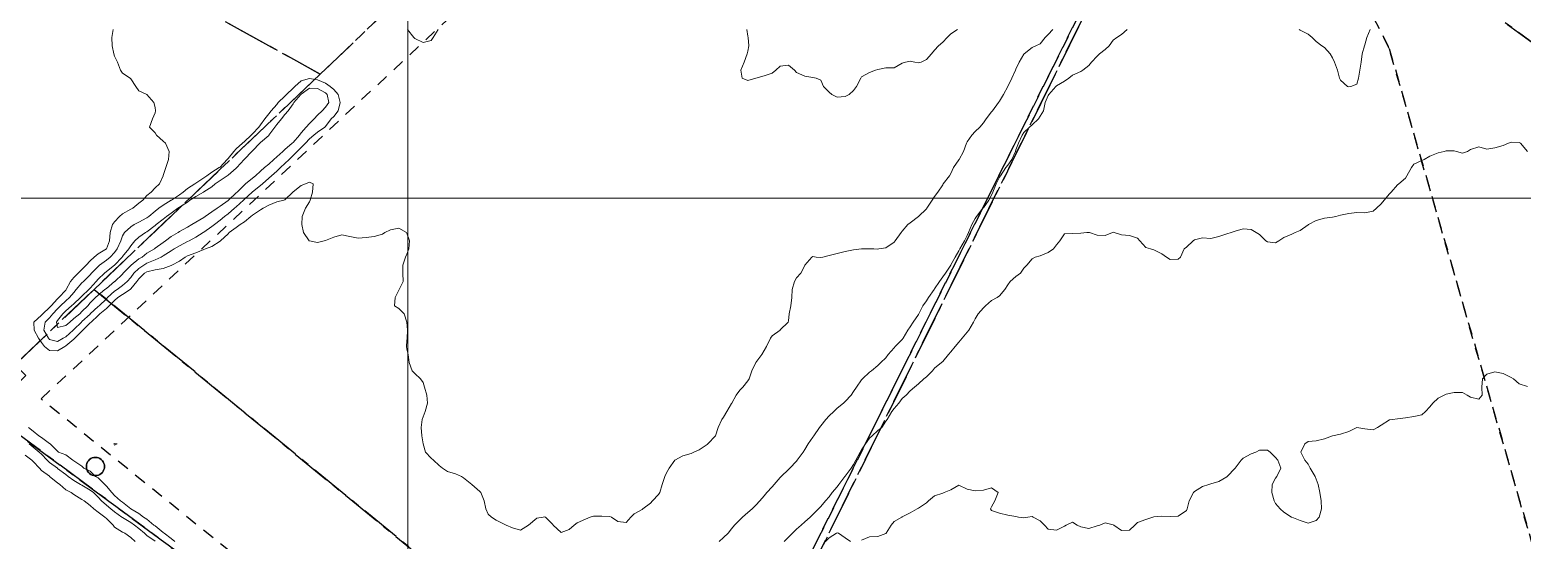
# Model space of a CAD drawing. Header units: centimetres. Extents: x 0 to 642158, y -847 to 649707.
# Drawn here: x 615843.5 to 615935.4, y 620066.3 to 620097.7 of the extents above; entities that cross this region are included whole.
import ezdxf

# ---------------------------------------------------------------- set-up
doc = ezdxf.new("R2010")
doc.units = ezdxf.units.CM
doc.header["$MEASUREMENT"] = 0
doc.linetypes.add('CENTERX2', pattern=[4, 2.5, -0.5, 0.5, -0.5])
doc.linetypes.add('JIS_02_0.7', pattern=[1.35, 0.75, -0.6])
for name, color, linetype, lineweight in [('MEV_grille', 254, 'Continuous', 9), ('WAL_parcellaire agricole', 7, 'JIS_02_0.7', 25), ('WAL_topographie 0.5', 253, 'Continuous', 20)]:
    doc.layers.add(name, color=color, linetype=linetype, lineweight=lineweight)
doc.layers.add('SPW_parcellaire cadastral', color=7, linetype='CENTERX2', lineweight=25, true_color=0xff0542)

# ---------------------------------------------------------------- blocks, each defined once
blk = doc.blocks.new('*U114')
at = {"layer": 'MEV_grille', "transparency": 33554687}
blk.add_lwpolyline([(-1338.461, 0), (1338.461, 0)], dxfattribs=at)
blk = doc.blocks.new('*U115')
at = {"layer": 'MEV_grille', "color": 0, "linetype": 'ByBlock', "lineweight": -2, "transparency": 16777216}
blk.add_blockref('*U114', (0, -2300), dxfattribs=at)
blk = doc.blocks.new('*U112')
at = {"layer": 'MEV_grille', "transparency": 33554687}
blk.add_lwpolyline([(0, 1825.476), (0, -1825.476)], dxfattribs=at)
blk = doc.blocks.new('*U113')
at = {"layer": 'MEV_grille', "color": 0, "linetype": 'ByBlock', "lineweight": -2, "transparency": 16777216}
blk.add_blockref('*U112', (500, 0), dxfattribs=at)

msp = doc.modelspace()

# ---------------------------------------------------------------- linework, layer by layer
at = {"layer": 'SPW_parcellaire cadastral'}
for points in [[(615915.182, 620112.256), (615929.465, 620143.854), (615953.145, 620127.255), (615956.854, 620124.661), (615952.659, 620109.059), (615946.888, 620088.993), (615915.182, 620112.256)], [(615825.574, 620117.78), (615834.025, 620114.515), (615835.057, 620116.682), (615835.591, 620117.598), (615866.347, 620099.698), (615861.422, 620095.011), (615831.925, 620111.264), (615818.414, 620116.291), (615812.541, 620118.112), (615804.524, 620121.278), (615804.624, 620121.811), (615801.557, 620122.877), (615800.8, 620120.965), (615798.334, 620121.903), (615800.476, 620127.369), (615802.824, 620126.51), (615815.641, 620121.795), (615825.574, 620117.78)], [(615915.182, 620112.256), (615891.43, 620064.089), (615881.571, 620053.877), (615847.499, 620081.761), (615861.422, 620095.011), (615866.347, 620099.698), (615895.058, 620127.02), (615915.182, 620112.256)], [(615847.499, 620081.761), (615842.64, 620077.138), (615841.898, 620077.895), (615840.678, 620076.705), (615841.408, 620075.964), (615840.187, 620074.803), (615811.311, 620097.399), (615818.414, 620116.291), (615831.925, 620111.264), (615861.422, 620095.011), (615847.499, 620081.761)], [(615915.182, 620112.256), (615946.888, 620088.993), (615965.691, 620075.456), (615935.763, 620024.967), (615931.384, 620017.584), (615921.306, 620023.56), (615924.419, 620028.984), (615913.616, 620035.125), (615903.008, 620016.753), (615901.237, 620014.262), (615896.22, 620018.627), (615893.903, 620015.366), (615884.68, 620023.608), (615867.384, 620038.968), (615876.349, 620048.053), (615881.571, 620053.877), (615891.43, 620064.089), (615915.182, 620112.256)], [(615793.634, 620109.906), (615805.943, 620101.528), (615808.841, 620099.181), (615811.311, 620097.399), (615840.187, 620074.803), (615876.349, 620048.053), (615867.384, 620038.968), (615849.2, 620021.048), (615835.406, 620028.781), (615821.916, 620038.47), (615812.391, 620049.477), (615799.27, 620069.426), (615791.026, 620089.491), (615791.399, 620094.881), (615792.916, 620110.394), (615793.634, 620109.906)], [(615881.571, 620053.877), (615876.349, 620048.053), (615840.187, 620074.803), (615841.408, 620075.964), (615842.079, 620075.275), (615843.298, 620076.465), (615842.64, 620077.138), (615847.499, 620081.761), (615881.571, 620053.877)], [(615847.482, 620070.304), (615847.387, 620070.33), (615847.299, 620070.371), (615847.219, 620070.427), (615847.15, 620070.496), (615847.094, 620070.576), (615847.053, 620070.664), (615847.027, 620070.759), (615847.019, 620070.856), (615847.027, 620070.953), (615847.053, 620071.047), (615847.094, 620071.136), (615847.15, 620071.216), (615847.219, 620071.285), (615847.299, 620071.341), (615847.387, 620071.382), (615847.482, 620071.407), (615847.579, 620071.416), (615847.676, 620071.407), (615847.77, 620071.382), (615847.859, 620071.341), (615847.939, 620071.285), (615848.008, 620071.216), (615848.064, 620071.136), (615848.105, 620071.047), (615848.13, 620070.953), (615848.139, 620070.856), (615848.13, 620070.759), (615848.105, 620070.664), (615848.064, 620070.576), (615848.008, 620070.496), (615847.939, 620070.427), (615847.859, 620070.371), (615847.77, 620070.33), (615847.676, 620070.304), (615847.579, 620070.296), (615847.482, 620070.304)], [(615847.482, 620070.304), (615847.579, 620070.296), (615847.676, 620070.304), (615847.77, 620070.33), (615847.859, 620070.371), (615847.939, 620070.427), (615848.008, 620070.496), (615848.064, 620070.576), (615848.105, 620070.664), (615848.13, 620070.759), (615848.139, 620070.856), (615848.13, 620070.953), (615848.105, 620071.047), (615848.064, 620071.136), (615848.008, 620071.216), (615847.939, 620071.285), (615847.859, 620071.341), (615847.77, 620071.382), (615847.676, 620071.407), (615847.579, 620071.416), (615847.482, 620071.407), (615847.387, 620071.382), (615847.299, 620071.341), (615847.219, 620071.285), (615847.15, 620071.216), (615847.094, 620071.136), (615847.053, 620071.047), (615847.027, 620070.953), (615847.019, 620070.856), (615847.027, 620070.759), (615847.053, 620070.664), (615847.094, 620070.576), (615847.15, 620070.496), (615847.219, 620070.427), (615847.299, 620070.371), (615847.387, 620070.33), (615847.482, 620070.304)]]:
    msp.add_lwpolyline(points, dxfattribs=at)
at = {"layer": 'WAL_parcellaire agricole'}
for points in [[(616150.914, 620359.078), (615936.082, 620036.976), (615932.582, 620039.176), (615940.259, 620051.484), (615927.245, 620096.578), (615917.1, 620116.655)], [(615876.881, 620048.669), (615844.229, 620075.015), (615902.372, 620129.271), (615918.869, 620120.207), (615917.1, 620116.655), (615890.563, 620063.375), (615876.881, 620048.669)], [(615940.259, 620051.484), (615932.582, 620039.176), (615917.581, 620048.874), (615911.899, 620041.34), (615912.03, 620035.53), (615902.585, 620017.472), (615905.185, 620015.173), (615900.586, 620009.872), (615867.983, 620038.768), (615876.881, 620048.669), (615890.563, 620063.375), (615917.1, 620116.655), (615927.245, 620096.578), (615940.259, 620051.484)]]:
    msp.add_lwpolyline(points, dxfattribs=at)
at = {"layer": 'WAL_topographie 0.5'}
for points in [[(615848.679, 620097.75), (615848.596, 620097.25), (615848.611, 620096.75), (615848.703, 620096.25), (615848.75, 620096.114), (615848.941, 620095.75), (615849.12, 620095.25), (615849.25, 620095.055), (615849.708, 620094.75), (615849.75, 620094.712), (615850.066, 620094.25), (615850.25, 620093.981), (615850.75, 620093.75), (615850.75, 620093.75), (615851.182, 620093.25), (615851.25, 620092.95), (615851.27, 620092.75), (615851.25, 620092.625), (615851.092, 620092.25), (615850.909, 620091.75), (615851.25, 620091.393), (615851.329, 620091.25), (615851.75, 620090.878), (615851.884, 620090.75), (615852.127, 620090.25), (615852.077, 620089.75), (615851.912, 620089.25), (615851.75, 620088.769), (615851.745, 620088.75), (615851.518, 620088.25), (615851.25, 620088.018), (615851.005, 620087.75), (615850.75, 620087.541), (615850.498, 620087.25), (615850.25, 620087.055), (615849.885, 620086.75), (615849.75, 620086.685), (615849.25, 620086.402), (615849.06, 620086.25), (615848.75, 620085.922), (615848.631, 620085.75), (615848.488, 620085.25), (615848.441, 620084.75), (615848.254, 620084.25), (615848.25, 620084.245), (615847.75, 620083.943), (615847.502, 620083.75), (615847.25, 620083.525), (615847, 620083.25), (615846.75, 620082.985), (615846.505, 620082.75), (615846.25, 620082.498), (615846.05, 620082.25), (615845.782, 620081.75), (615845.75, 620081.71), (615845.32, 620081.25), (615845.25, 620081.187), (615844.852, 620080.75), (615844.75, 620080.637), (615844.33, 620080.25), (615844.25, 620080.177), (615843.781, 620079.75), (615843.811, 620079.25), (615844.075, 620078.75), (615844.25, 620078.489), (615844.437, 620078.25), (615844.75, 620077.997), (615845.25, 620077.972), (615845.697, 620078.25), (615845.75, 620078.282), (615846.25, 620078.69), (615846.318, 620078.75), (615846.75, 620079.187), (615846.81, 620079.25), (615847.25, 620079.693), (615847.307, 620079.75), (615847.75, 620080.16), (615847.853, 620080.25), (615848.25, 620080.578), (615848.429, 620080.75), (615848.75, 620081.078), (615848.959, 620081.25), (615849.25, 620081.434), (615849.709, 620081.75), (615849.75, 620081.784), (615850.128, 620082.25), (615850.25, 620082.416), (615850.597, 620082.75), (615850.75, 620082.846), (615851.25, 620082.958), (615851.75, 620083.038), (615852.25, 620083.229), (615852.286, 620083.25), (615852.75, 620083.499), (615853.113, 620083.75), (615853.25, 620083.821), (615853.75, 620084.001), (615854.25, 620084.207), (615854.351, 620084.25), (615854.75, 620084.407), (615855.25, 620084.722), (615855.283, 620084.75), (615855.75, 620085.171), (615855.82, 620085.25), (615856.25, 620085.574), (615856.498, 620085.75), (615856.75, 620085.922), (615857.142, 620086.25), (615857.25, 620086.335), (615857.75, 620086.662), (615857.906, 620086.75), (615858.25, 620086.941), (615858.75, 620087.148), (615859.178, 620087.25), (615859.25, 620087.273), (615859.734, 620087.75), (615859.75, 620087.766), (615860.25, 620088.155), (615860.517, 620088.25), (615860.75, 620088.353), (615860.983, 620088.25), (615860.937, 620087.75), (615860.804, 620087.25), (615860.75, 620087.153), (615860.514, 620086.75), (615860.302, 620086.25), (615860.278, 620085.75), (615860.394, 620085.25), (615860.734, 620084.75), (615860.75, 620084.74), (615861.25, 620084.646), (615861.667, 620084.75), (615861.75, 620084.77), (615862.25, 620084.972), (615862.75, 620085.11), (615863.25, 620085.011), (615863.75, 620084.909), (615864.25, 620084.947), (615864.75, 620085.015), (615865.25, 620085.157), (615865.406, 620085.25), (615865.75, 620085.427), (615866.25, 620085.516), (615866.722, 620085.25), (615866.75, 620085.214), (615866.921, 620084.75), (615866.879, 620084.25), (615866.75, 620083.929), (615866.674, 620083.75), (615866.5, 620083.25), (615866.5, 620082.75), (615866.528, 620082.25), (615866.279, 620081.75), (615866.25, 620081.704), (615866.033, 620081.25), (615866, 620080.75), (615866.25, 620080.573), (615866.594, 620080.25), (615866.75, 620079.75), (615866.75, 620079.75), (615866.792, 620079.25), (615866.771, 620078.75), (615866.75, 620078.583), (615866.723, 620078.25), (615866.75, 620078.083), (615866.83, 620077.75), (615866.902, 620077.25), (615867.074, 620076.75), (615867.25, 620076.592), (615867.601, 620076.25), (615867.75, 620076.038), (615867.839, 620075.75), (615867.99, 620075.25), (615868.017, 620074.75), (615867.877, 620074.25), (615867.75, 620073.925), (615867.701, 620073.75), (615867.633, 620073.25), (615867.677, 620072.75), (615867.75, 620072.25), (615867.75, 620072.25), (615867.905, 620071.75), (615868.25, 620071.38), (615868.385, 620071.25), (615868.75, 620070.911), (615868.946, 620070.75), (615869.25, 620070.556), (615869.75, 620070.398), (615870.113, 620070.25), (615870.25, 620070.171), (615870.75, 620069.75), (615870.75, 620069.75), (615871.25, 620069.31), (615871.302, 620069.25), (615871.514, 620068.75), (615871.621, 620068.25), (615871.75, 620067.929), (615871.958, 620067.75), (615872.25, 620067.555), (615872.75, 620067.302), (615872.875, 620067.25), (615873.25, 620067.077), (615873.75, 620066.946), (615874.25, 620067.25), (615874.25, 620067.25), (615874.75, 620067.67), (615875.15, 620067.75), (615875.25, 620067.767), (615875.281, 620067.75), (615875.75, 620067.281), (615875.772, 620067.25), (615876.25, 620066.792), (615876.75, 620066.975), (615877.055, 620067.25), (615877.25, 620067.402), (615877.75, 620067.625), (615878.05, 620067.75), (615878.25, 620067.803), (615878.75, 620067.8), (615879.25, 620067.774), (615879.361, 620067.75), (615879.75, 620067.481), (615880.25, 620067.404), (615880.55, 620067.75), (615880.75, 620067.95), (615881.25, 620068.219), (615881.286, 620068.25), (615881.75, 620068.611), (615881.885, 620068.75), (615882.25, 620069.136), (615882.321, 620069.25), (615882.484, 620069.75), (615882.632, 620070.25), (615882.75, 620070.472), (615882.901, 620070.75), (615883.25, 620071.25), (615883.25, 620071.25), (615883.75, 620071.507), (615884.25, 620071.662), (615884.425, 620071.75), (615884.75, 620071.894), (615885.25, 620072.204), (615885.294, 620072.25), (615885.75, 620072.741), (615885.755, 620072.75), (615885.915, 620073.25), (615886.157, 620073.75), (615886.25, 620073.9), (615886.466, 620074.25), (615886.75, 620074.739), (615886.758, 620074.75), (615887.037, 620075.25), (615887.25, 620075.553), (615887.433, 620075.75), (615887.75, 620076.121), (615887.833, 620076.25), (615888.004, 620076.75), (615888.236, 620077.25), (615888.25, 620077.269), (615888.621, 620077.75), (615888.75, 620078), (615888.897, 620078.25), (615889.139, 620078.75), (615889.25, 620078.893), (615889.734, 620079.25), (615889.75, 620079.264), (615890.236, 620079.75), (615890.25, 620079.821), (615890.301, 620080.25), (615890.389, 620080.75), (615890.461, 620081.25), (615890.474, 620081.75), (615890.62, 620082.25), (615890.75, 620082.464), (615891.017, 620082.75), (615891.25, 620083.227), (615891.267, 620083.25), (615891.691, 620083.75), (615891.75, 620083.787), (615891.95, 620083.75), (615892.25, 620083.714), (615892.357, 620083.75), (615892.75, 620083.843), (615893.25, 620083.97), (615893.75, 620084.092), (615894.25, 620084.198), (615894.75, 620084.25), (615894.75, 620084.25), (615895.25, 620084.259), (615895.5, 620084.25), (615895.75, 620084.241), (615895.821, 620084.25), (615896.25, 620084.317), (615896.75, 620084.655), (615896.826, 620084.75), (615897.189, 620085.25), (615897.25, 620085.331), (615897.61, 620085.75), (615897.75, 620085.857), (615898.25, 620086.242), (615898.257, 620086.25), (615898.75, 620086.724), (615898.77, 620086.75), (615899.098, 620087.25), (615899.25, 620087.477), (615899.444, 620087.75), (615899.75, 620088.202), (615899.784, 620088.25), (615900.157, 620088.75), (615900.25, 620088.898), (615900.42, 620089.25), (615900.75, 620089.733), (615900.761, 620089.75), (615901.026, 620090.25), (615901.204, 620090.75), (615901.25, 620090.836), (615901.536, 620091.25), (615901.75, 620091.483), (615902.026, 620091.75), (615902.25, 620092.009), (615902.431, 620092.25), (615902.75, 620092.679), (615902.813, 620092.75), (615903.182, 620093.25), (615903.25, 620093.333), (615903.5, 620093.75), (615903.75, 620094.242), (615903.754, 620094.25), (615904.004, 620094.75), (615904.224, 620095.25), (615904.25, 620095.317), (615904.457, 620095.75), (615904.75, 620096.232), (615904.765, 620096.25), (615905.25, 620096.642), (615905.487, 620096.75), (615905.75, 620096.873), (615906.058, 620097.25), (615906.25, 620097.434), (615906.525, 620097.75)], [(615866.793, 620097.75), (615867.185, 620097.25), (615867.25, 620097.189), (615867.75, 620096.945), (615868.25, 620097.078), (615868.379, 620097.25), (615868.686, 620097.75)], [(615885.992, 620066.25), (615886.25, 620066.481), (615886.531, 620066.75), (615886.75, 620067.019), (615886.935, 620067.25), (615887.25, 620067.586), (615887.417, 620067.75), (615887.75, 620068.024), (615888.012, 620068.25), (615888.25, 620068.474), (615888.484, 620068.75), (615888.75, 620069.054), (615888.917, 620069.25), (615889.25, 620069.615), (615889.368, 620069.75), (615889.75, 620070.189), (615889.811, 620070.25), (615890.25, 620070.667), (615890.33, 620070.75), (615890.75, 620071.18), (615890.792, 620071.25), (615891.146, 620071.75), (615891.25, 620071.908), (615891.471, 620072.25), (615891.75, 620072.665), (615891.81, 620072.75), (615892.162, 620073.25), (615892.25, 620073.368), (615892.559, 620073.75), (615892.75, 620073.974), (615893.044, 620074.25), (615893.25, 620074.44), (615893.638, 620074.75), (615893.75, 620074.853), (615894.106, 620075.25), (615894.25, 620075.483), (615894.436, 620075.75), (615894.75, 620076.185), (615894.816, 620076.25), (615895.25, 620076.664), (615895.362, 620076.75), (615895.75, 620077.072), (615895.948, 620077.25), (615896.25, 620077.546), (615896.381, 620077.75), (615896.75, 620078.169), (615896.816, 620078.25), (615897.25, 620078.666), (615897.31, 620078.75), (615897.607, 620079.25), (615897.75, 620079.445), (615897.922, 620079.75), (615898.25, 620080.205), (615898.272, 620080.25), (615898.528, 620080.75), (615898.75, 620081.053), (615898.881, 620081.25), (615899.22, 620081.75), (615899.25, 620081.793), (615899.548, 620082.25), (615899.75, 620082.527), (615899.92, 620082.75), (615900.24, 620083.25), (615900.25, 620083.265), (615900.508, 620083.75), (615900.75, 620084.136), (615900.812, 620084.25), (615901.083, 620084.75), (615901.25, 620085.077), (615901.332, 620085.25), (615901.547, 620085.75), (615901.75, 620086.123), (615901.836, 620086.25), (615902.226, 620086.75), (615902.25, 620086.781), (615902.59, 620087.25), (615902.75, 620087.555), (615902.845, 620087.75), (615903.043, 620088.25), (615903.25, 620088.656), (615903.302, 620088.75), (615903.637, 620089.25), (615903.75, 620089.4), (615904.001, 620089.75), (615904.222, 620090.25), (615904.25, 620090.34), (615904.406, 620090.75), (615904.643, 620091.25), (615904.75, 620091.411), (615905.085, 620091.75), (615905.25, 620091.886), (615905.646, 620092.25), (615905.75, 620092.417), (615905.956, 620092.75), (615906.065, 620093.25), (615906.25, 620093.696), (615906.273, 620093.75), (615906.712, 620094.25), (615906.75, 620094.285), (615907.25, 620094.565), (615907.514, 620094.75), (615907.75, 620094.949), (615908.25, 620095.172), (615908.384, 620095.25), (615908.75, 620095.543), (615908.913, 620095.75), (615909.25, 620096.12), (615909.412, 620096.25), (615909.75, 620096.528), (615910, 620096.75), (615910.25, 620097.1), (615910.471, 620097.25), (615910.75, 620097.444), (615911.116, 620097.75)], [(615887.683, 620097.75), (615887.75, 620097.35), (615887.77, 620097.25), (615887.811, 620096.75), (615887.75, 620096.417), (615887.71, 620096.25), (615887.531, 620095.75), (615887.321, 620095.25), (615887.393, 620094.75), (615887.75, 620094.611), (615888.25, 620094.75), (615888.25, 620094.75), (615888.75, 620094.907), (615889.25, 620095.065), (615889.468, 620095.25), (615889.75, 620095.494), (615890.25, 620095.558), (615890.622, 620095.25), (615890.75, 620095.107), (615891.25, 620094.882), (615891.75, 620094.797), (615891.964, 620094.75), (615892.25, 620094.625), (615892.417, 620094.25), (615892.75, 620093.897), (615892.923, 620093.75), (615893.25, 620093.597), (615893.75, 620093.628), (615893.979, 620093.75), (615894.25, 620093.991), (615894.45, 620094.25), (615894.713, 620094.75), (615894.75, 620094.833), (615895.25, 620095.096), (615895.614, 620095.25), (615895.75, 620095.281), (615896.25, 620095.397), (615896.75, 620095.391), (615897.25, 620095.673), (615897.45, 620095.75), (615897.75, 620095.811), (615898.031, 620095.75), (615898.25, 620095.692), (615898.417, 620095.75), (615898.75, 620095.899), (615899.061, 620096.25), (615899.25, 620096.472), (615899.486, 620096.75), (615899.75, 620096.976), (615900.033, 620097.25), (615900.25, 620097.491), (615900.65, 620097.75)], [(615921.687, 620097.75), (615921.75, 620097.719), (615922.25, 620097.455), (615922.493, 620097.25), (615922.75, 620097.007), (615923.096, 620096.75), (615923.25, 620096.636), (615923.596, 620096.25), (615923.75, 620096), (615923.868, 620095.75), (615924.056, 620095.25), (615924.18, 620094.75), (615924.25, 620094.63), (615924.682, 620094.25), (615924.75, 620094.222), (615924.875, 620094.25), (615925.25, 620094.395), (615925.352, 620094.75), (615925.44, 620095.25), (615925.515, 620095.75), (615925.582, 620096.25), (615925.724, 620096.75), (615925.75, 620096.813), (615925.873, 620097.25), (615926.074, 620097.75)], [(615845.25, 620078.544), (615845.592, 620078.75), (615845.75, 620078.848), (615846.209, 620079.25), (615846.25, 620079.288), (615846.712, 620079.75), (615846.75, 620079.783), (615847.25, 620080.241), (615847.26, 620080.25), (615847.75, 620080.705), (615847.801, 620080.75), (615848.25, 620081.181), (615848.318, 620081.25), (615848.75, 620081.639), (615848.909, 620081.75), (615849.25, 620082.007), (615849.529, 620082.25), (615849.75, 620082.496), (615849.945, 620082.75), (615850.25, 620083.044), (615850.568, 620083.25), (615850.75, 620083.368), (615851.25, 620083.579), (615851.635, 620083.75), (615851.75, 620083.818), (615852.25, 620084.128), (615852.432, 620084.25), (615852.75, 620084.445), (615853.25, 620084.701), (615853.35, 620084.75), (615853.75, 620084.964), (615854.211, 620085.25), (615854.25, 620085.276), (615854.75, 620085.628), (615854.9, 620085.75), (615855.25, 620086.018), (615855.533, 620086.25), (615855.75, 620086.417), (615856.149, 620086.75), (615856.25, 620086.838), (615856.693, 620087.25), (615856.75, 620087.305), (615857.228, 620087.75), (615857.25, 620087.769), (615857.75, 620088.154), (615857.861, 620088.25), (615858.25, 620088.6), (615858.419, 620088.75), (615858.75, 620089.034), (615858.98, 620089.25), (615859.25, 620089.503), (615859.503, 620089.75), (615859.75, 620089.996), (615860.004, 620090.25), (615860.25, 620090.494), (615860.504, 620090.75), (615860.75, 620091.027), (615861.027, 620091.25), (615861.25, 620091.433), (615861.71, 620091.75), (615861.75, 620091.789), (615862.098, 620092.25), (615862.25, 620092.408), (615862.525, 620092.75), (615862.652, 620093.25), (615862.519, 620093.75), (615862.25, 620094.062), (615862.029, 620094.25), (615861.75, 620094.448), (615861.25, 620094.664), (615860.75, 620094.741), (615860.25, 620094.602), (615859.855, 620094.25), (615859.75, 620094.145), (615859.346, 620093.75), (615859.25, 620093.64), (615858.833, 620093.25), (615858.75, 620093.144), (615858.397, 620092.75), (615858.25, 620092.565), (615857.999, 620092.25), (615857.75, 620091.895), (615857.647, 620091.75), (615857.25, 620091.326), (615857.177, 620091.25), (615856.75, 620090.862), (615856.626, 620090.75), (615856.25, 620090.41), (615856.093, 620090.25), (615855.75, 620089.818), (615855.697, 620089.75), (615855.25, 620089.283), (615855.207, 620089.25), (615854.75, 620088.981), (615854.434, 620088.75), (615854.25, 620088.622), (615853.75, 620088.295), (615853.69, 620088.25), (615853.25, 620087.972), (615852.975, 620087.75), (615852.75, 620087.586), (615852.253, 620087.25), (615852.25, 620087.248), (615851.75, 620086.95), (615851.486, 620086.75), (615851.25, 620086.565), (615850.858, 620086.25), (615850.75, 620086.168), (615850.25, 620085.894), (615849.969, 620085.75), (615849.75, 620085.618), (615849.371, 620085.25), (615849.25, 620085.052), (615849.137, 620084.75), (615848.92, 620084.25), (615848.75, 620084.035), (615848.481, 620083.75), (615848.25, 620083.558), (615847.834, 620083.25), (615847.75, 620083.177), (615847.344, 620082.75), (615847.25, 620082.648), (615846.84, 620082.25), (615846.75, 620082.162), (615846.401, 620081.75), (615846.25, 620081.575), (615845.983, 620081.25), (615845.75, 620081.044), (615845.43, 620080.75), (615845.25, 620080.569), (615844.959, 620080.25), (615844.75, 620080.006), (615844.474, 620079.75), (615844.41, 620079.25), (615844.681, 620078.75), (615844.75, 620078.668), (615845.25, 620078.544)], [(615845.75, 620079.54), (615845.992, 620079.75), (615846.25, 620079.965), (615846.612, 620080.25), (615846.75, 620080.391), (615847.107, 620080.75), (615847.25, 620080.924), (615847.583, 620081.25), (615847.75, 620081.409), (615848.163, 620081.75), (615848.25, 620081.82), (615848.75, 620082.237), (615848.769, 620082.25), (615849.25, 620082.705), (615849.29, 620082.75), (615849.75, 620083.22), (615849.782, 620083.25), (615850.25, 620083.64), (615850.452, 620083.75), (615850.75, 620083.979), (615851.205, 620084.25), (615851.25, 620084.292), (615851.75, 620084.653), (615851.901, 620084.75), (615852.25, 620085.023), (615852.662, 620085.25), (615852.75, 620085.313), (615853.25, 620085.597), (615853.516, 620085.75), (615853.75, 620085.897), (615854.25, 620086.189), (615854.342, 620086.25), (615854.75, 620086.536), (615855.074, 620086.75), (615855.25, 620086.874), (615855.75, 620087.237), (615855.765, 620087.25), (615856.25, 620087.693), (615856.309, 620087.75), (615856.75, 620088.189), (615856.824, 620088.25), (615857.25, 620088.595), (615857.441, 620088.75), (615857.75, 620089.037), (615857.989, 620089.25), (615858.25, 620089.471), (615858.569, 620089.75), (615858.75, 620089.917), (615859.108, 620090.25), (615859.25, 620090.361), (615859.688, 620090.75), (615859.75, 620090.805), (615860.145, 620091.25), (615860.25, 620091.394), (615860.554, 620091.75), (615860.75, 620091.961), (615861.04, 620092.25), (615861.25, 620092.473), (615861.531, 620092.75), (615861.75, 620092.968), (615861.958, 620093.25), (615861.856, 620093.75), (615861.75, 620093.845), (615861.25, 620094.123), (615860.75, 620094.134), (615860.25, 620093.766), (615860.234, 620093.75), (615859.8, 620093.25), (615859.75, 620093.181), (615859.449, 620092.75), (615859.25, 620092.511), (615859.034, 620092.25), (615858.75, 620091.91), (615858.629, 620091.75), (615858.263, 620091.25), (615858.25, 620091.234), (615857.75, 620090.794), (615857.703, 620090.75), (615857.25, 620090.285), (615857.214, 620090.25), (615856.75, 620089.772), (615856.729, 620089.75), (615856.28, 620089.25), (615856.25, 620089.219), (615855.75, 620088.791), (615855.687, 620088.75), (615855.25, 620088.455), (615854.957, 620088.25), (615854.75, 620088.067), (615854.25, 620087.763), (615854.224, 620087.75), (615853.75, 620087.477), (615853.397, 620087.25), (615853.25, 620087.134), (615852.75, 620086.811), (615852.648, 620086.75), (615852.25, 620086.453), (615851.957, 620086.25), (615851.75, 620086.079), (615851.322, 620085.75), (615851.25, 620085.685), (615850.75, 620085.301), (615850.662, 620085.25), (615850.25, 620084.965), (615850.01, 620084.75), (615849.75, 620084.44), (615849.638, 620084.25), (615849.25, 620083.778), (615849.23, 620083.75), (615848.75, 620083.256), (615848.742, 620083.25), (615848.25, 620082.85), (615848.129, 620082.75), (615847.75, 620082.382), (615847.631, 620082.25), (615847.25, 620081.832), (615847.166, 620081.75), (615846.75, 620081.35), (615846.668, 620081.25), (615846.25, 620080.875), (615846.101, 620080.75), (615845.75, 620080.429), (615845.573, 620080.25), (615845.25, 620079.836), (615845.183, 620079.75), (615845.25, 620079.413), (615845.75, 620079.54)], [(615889.977, 620066.25), (615890.25, 620066.519), (615890.495, 620066.75), (615890.75, 620066.998), (615891.028, 620067.25), (615891.25, 620067.445), (615891.591, 620067.75), (615891.75, 620067.904), (615892.091, 620068.25), (615892.25, 620068.406), (615892.531, 620068.75), (615892.75, 620068.985), (615892.949, 620069.25), (615893.25, 620069.615), (615893.343, 620069.75), (615893.732, 620070.25), (615893.75, 620070.273), (615894.112, 620070.75), (615894.25, 620070.987), (615894.402, 620071.25), (615894.676, 620071.75), (615894.75, 620071.875), (615894.99, 620072.25), (615895.25, 620072.602), (615895.414, 620072.75), (615895.75, 620073.065), (615895.993, 620073.25), (615896.25, 620073.651), (615896.319, 620073.75), (615896.621, 620074.25), (615896.75, 620074.436), (615897.043, 620074.75), (615897.25, 620075.04), (615897.504, 620075.25), (615897.75, 620075.513), (615898.015, 620075.75), (615898.25, 620075.95), (615898.583, 620076.25), (615898.75, 620076.382), (615899.112, 620076.75), (615899.25, 620076.903), (615899.671, 620077.25), (615899.75, 620077.323), (615900.112, 620077.75), (615900.25, 620077.917), (615900.519, 620078.25), (615900.75, 620078.513), (615900.953, 620078.75), (615901.25, 620079.116), (615901.354, 620079.25), (615901.654, 620079.75), (615901.75, 620079.941), (615901.922, 620080.25), (615902.25, 620080.614), (615902.386, 620080.75), (615902.75, 620081.067), (615903.098, 620081.25), (615903.25, 620081.354), (615903.567, 620081.75), (615903.75, 620082.039), (615903.901, 620082.25), (615904.25, 620082.544), (615904.533, 620082.75), (615904.75, 620083.062), (615904.938, 620083.25), (615905.25, 620083.635), (615905.45, 620083.75), (615905.75, 620083.833), (615906.25, 620084.03), (615906.561, 620084.25), (615906.75, 620084.5), (615906.961, 620084.75), (615907.25, 620085.167), (615907.75, 620085.203), (615908.25, 620085.213), (615908.625, 620085.25), (615908.75, 620085.264), (615908.792, 620085.25), (615909.25, 620085.093), (615909.75, 620085.073), (615910.208, 620085.25), (615910.25, 620085.278), (615910.306, 620085.25), (615910.75, 620085.107), (615911.25, 620085.066), (615911.75, 620084.902), (615911.889, 620084.75), (615912.25, 620084.344), (615912.55, 620084.25), (615912.75, 620084.191), (615913.25, 620083.947), (615913.525, 620083.75), (615913.75, 620083.6), (615914.25, 620083.615), (615914.385, 620083.75), (615914.616, 620084.25), (615914.75, 620084.366), (615915.161, 620084.75), (615915.25, 620084.809), (615915.75, 620084.925), (615916.25, 620084.887), (615916.75, 620085.012), (615917.25, 620085.175), (615917.519, 620085.25), (615917.75, 620085.347), (615918.25, 620085.477), (615918.75, 620085.45), (615919.05, 620085.25), (615919.25, 620085.129), (615919.653, 620084.75), (615919.75, 620084.675), (615920.25, 620084.628), (615920.446, 620084.75), (615920.75, 620084.956), (615921.25, 620085.148), (615921.454, 620085.25), (615921.75, 620085.377), (615922.25, 620085.731), (615922.274, 620085.75), (615922.75, 620085.994), (615923.25, 620086.138), (615923.75, 620086.2), (615923.956, 620086.25), (615924.25, 620086.325), (615924.75, 620086.436), (615925.25, 620086.48), (615925.75, 620086.464), (615926.25, 620086.578), (615926.453, 620086.75), (615926.75, 620087.026), (615926.93, 620087.25), (615927.25, 620087.646), (615927.354, 620087.75), (615927.75, 620088.192), (615927.833, 620088.25), (615928.25, 620088.607), (615928.333, 620088.75), (615928.605, 620089.25), (615928.75, 620089.455), (615929.25, 620089.692), (615929.386, 620089.75), (615929.75, 620089.961), (615930.25, 620090.162), (615930.625, 620090.25), (615930.75, 620090.276), (615931.25, 620090.294), (615931.393, 620090.25), (615931.75, 620090.15), (615932.062, 620090.25), (615932.25, 620090.365), (615932.75, 620090.521), (615933.25, 620090.385), (615933.75, 620090.464), (615934.25, 620090.612), (615934.583, 620090.75), (615934.75, 620090.824), (615935.25, 620090.792), (615935.317, 620090.75), (615935.75, 620090.25)], [(615894.75, 620066.322), (615895.25, 620066.532), (615895.75, 620066.554), (615896.25, 620066.742), (615896.258, 620066.75), (615896.581, 620067.25), (615896.75, 620067.467), (615897.231, 620067.75), (615897.25, 620067.759), (615897.75, 620068), (615898.167, 620068.25), (615898.25, 620068.301), (615898.75, 620068.629), (615898.867, 620068.75), (615899.25, 620069.053), (615899.75, 620069.221), (615899.833, 620069.25), (615900.25, 620069.429), (615900.75, 620069.717), (615901.25, 620069.458), (615901.75, 620069.368), (615902.25, 620069.4), (615902.75, 620069.544), (615903.167, 620069.25), (615902.964, 620068.75), (615902.75, 620068.375), (615902.691, 620068.25), (615902.75, 620068.159), (615903.25, 620067.983), (615903.75, 620067.859), (615904.25, 620067.776), (615904.417, 620067.75), (615904.75, 620067.706), (615905, 620067.75), (615905.25, 620067.782), (615905.321, 620067.75), (615905.75, 620067.519), (615906.019, 620067.25), (615906.25, 620067), (615906.75, 620066.942), (615907.25, 620067.179), (615907.35, 620067.25), (615907.75, 620067.432), (615908.036, 620067.25), (615908.25, 620067.153), (615908.75, 620067.046), (615909.25, 620067.201), (615909.428, 620067.25), (615909.75, 620067.386), (615910.25, 620067.276), (615910.278, 620067.25), (615910.75, 620066.91), (615911.25, 620066.932), (615911.583, 620067.25), (615911.75, 620067.417), (615912.25, 620067.59), (615912.694, 620067.75), (615912.75, 620067.758), (615913.25, 620067.807), (615913.75, 620067.791), (615914.25, 620067.797), (615914.75, 620068.146), (615914.793, 620068.25), (615914.934, 620068.75), (615915.198, 620069.25), (615915.25, 620069.314), (615915.75, 620069.628), (615916.125, 620069.75), (615916.25, 620069.798), (615916.75, 620069.944), (615917.25, 620070.233), (615917.266, 620070.25), (615917.75, 620070.75), (615917.75, 620070.75), (615918.125, 620071.25), (615918.25, 620071.37), (615918.75, 620071.636), (615919.039, 620071.75), (615919.25, 620071.855), (615919.75, 620071.859), (615919.906, 620071.75), (615920.25, 620071.416), (615920.387, 620071.25), (615920.569, 620070.75), (615920.324, 620070.25), (615920.25, 620070.14), (615920.028, 620069.75), (615920.014, 620069.25), (615920.161, 620068.75), (615920.25, 620068.572), (615920.537, 620068.25), (615920.75, 620068.058), (615921.235, 620067.75), (615921.25, 620067.743), (615921.75, 620067.537), (615922.25, 620067.377), (615922.75, 620067.527), (615922.919, 620067.75), (615923.074, 620068.25), (615923.061, 620068.75), (615922.976, 620069.25), (615922.866, 620069.75), (615922.75, 620070.083), (615922.679, 620070.25), (615922.37, 620070.75), (615922.25, 620071), (615922.043, 620071.25), (615921.798, 620071.75), (615922.042, 620072.25), (615922.25, 620072.406), (615922.75, 620072.442), (615923.25, 620072.568), (615923.75, 620072.75), (615923.75, 620072.75), (615924.25, 620072.842), (615924.75, 620073.021), (615925.25, 620073.25), (615925.25, 620073.25), (615925.25, 620073.25), (615925.75, 620073.181), (615926.25, 620073.111), (615926.528, 620073.25), (615926.75, 620073.398), (615927.25, 620073.721), (615927.45, 620073.75), (615927.75, 620073.788), (615928.25, 620073.862), (615928.75, 620073.93), (615929.25, 620074.038), (615929.476, 620074.25), (615929.75, 620074.524), (615929.934, 620074.75), (615930.25, 620075.066), (615930.618, 620075.25), (615930.75, 620075.318), (615931.25, 620075.417), (615931.75, 620075.417), (615932.05, 620075.25), (615932.25, 620075.129), (615932.75, 620074.993), (615932.969, 620075.25), (615932.947, 620075.75), (615932.987, 620076.25), (615933.25, 620076.532), (615933.75, 620076.689), (615934.25, 620076.589), (615934.75, 620076.326), (615934.902, 620076.25), (615935.25, 620075.947), (615935.75, 620075.775)], [(615843.461, 620073.25), (615843.75, 620073.041), (615844.098, 620072.75), (615844.25, 620072.645), (615844.75, 620072.271), (615844.788, 620072.25), (615845.25, 620071.81), (615845.3, 620071.75), (615845.75, 620071.571), (615846.185, 620071.25), (615846.25, 620071.213), (615846.75, 620070.883), (615846.868, 620070.75), (615847.25, 620070.573), (615847.582, 620070.25), (615847.75, 620070.16), (615848.16, 620069.75), (615848.25, 620069.654), (615848.586, 620069.25), (615848.75, 620069.079), (615849.126, 620068.75), (615849.25, 620068.665), (615849.748, 620068.25), (615849.75, 620068.249), (615850.25, 620067.967), (615850.533, 620067.75), (615850.75, 620067.617), (615851.184, 620067.25), (615851.25, 620067.203), (615851.75, 620066.793), (615851.8, 620066.75), (615852.25, 620066.432), (615852.475, 620066.25)], [(615843.25, 620071.561), (615843.663, 620071.25), (615843.75, 620071.167), (615844.128, 620070.75), (615844.25, 620070.621), (615844.75, 620070.254), (615844.755, 620070.25), (615845.25, 620069.853), (615845.379, 620069.75), (615845.75, 620069.428), (615846.074, 620069.25), (615846.25, 620069.126), (615846.75, 620068.835), (615846.876, 620068.75), (615847.25, 620068.454), (615847.487, 620068.25), (615847.75, 620068.049), (615848.163, 620067.75), (615848.25, 620067.653), (615848.679, 620067.25), (615848.75, 620067.13), (615849.25, 620066.816), (615849.381, 620066.75), (615849.75, 620066.482), (615850.028, 620066.25)], [(615843.506, 620072.25), (615843.75, 620072.054), (615844.106, 620071.75), (615844.25, 620071.611), (615844.604, 620071.25), (615844.75, 620071.107), (615845.241, 620070.75), (615845.25, 620070.743), (615845.75, 620070.37), (615845.898, 620070.25), (615846.25, 620069.995), (615846.666, 620069.75), (615846.75, 620069.701), (615847.25, 620069.409), (615847.451, 620069.25), (615847.75, 620068.974), (615847.959, 620068.75), (615848.25, 620068.486), (615848.527, 620068.25), (615848.75, 620068.071), (615849.201, 620067.75), (615849.25, 620067.716), (615849.75, 620067.416), (615849.977, 620067.25), (615850.25, 620067.034), (615850.602, 620066.75), (615850.75, 620066.622), (615851.25, 620066.256)], [(615848.917, 620072.25), (615848.75, 620072.162), (615848.717, 620072.25), (615848.75, 620072.284), (615848.917, 620072.25)], [(615892.527, 620066.25), (615892.75, 620066.473), (615893.209, 620066.75), (615893.25, 620066.781), (615893.328, 620066.75), (615893.75, 620066.463), (615894.073, 620066.25)]]:
    msp.add_lwpolyline(points, dxfattribs=at)

# ---------------------------------------------------------------- block references
at = {"layer": 'MEV_grille', "transparency": 33554687}
for name, p in [('*U113', (615366.814, 620593.644)), ('*U115', (616669.481, 622387.381))]:
    msp.add_blockref(name, p, dxfattribs=at)

doc.saveas('drawing.dxf')
